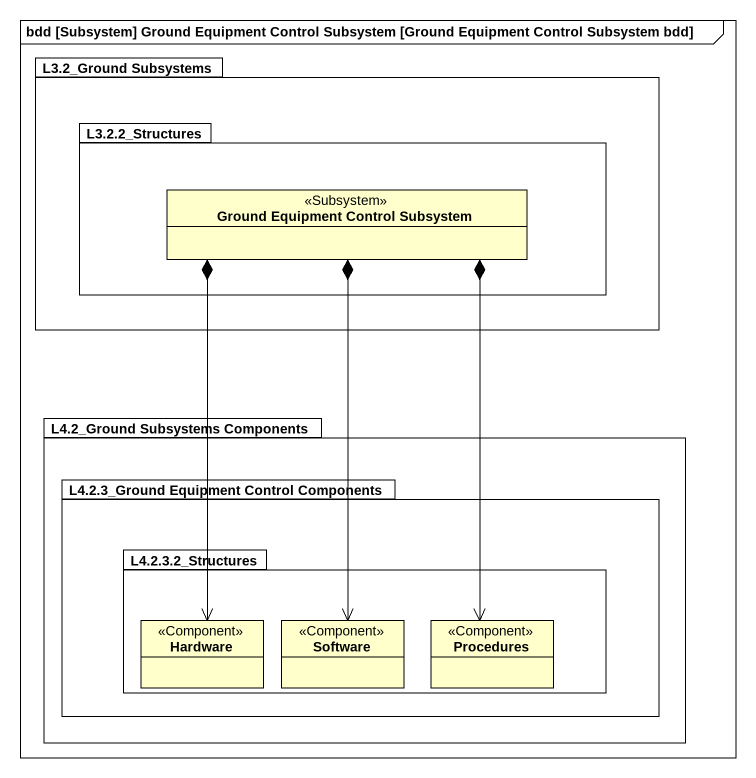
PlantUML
@startuml
mainframe bdd [Subsystem] Ground Equipment Control Subsystem [Ground Equipment Control Subsystem bdd]
hide circle
hide empty members
package "L3.2_Ground Subsystems" as L3_2_Ground_Subsystems {
  package "L3.2.2_Structures" as L3_2_2_Structures {
    class "Ground Equipment Control Subsystem" as Ground_Equipment_Control <<Subsystem>>
  }
}
package "L4.2_Ground Subsystems Components" as L4_2_Ground_Subsystems {
  package "L4.2.3_Ground Equipment Control Components" as L4_2_3_Ground_Equipment {
    package "L4.2.3.2_Structures" as L4_2_3_2_Structures {
      class Hardware <<Component>>
      class Software <<Component>>
      class Procedures <<Component>>
    }
  }
}
Ground_Equipment_Control *--> Hardware
Ground_Equipment_Control *--> Software
Ground_Equipment_Control *--> Procedures
@enduml
